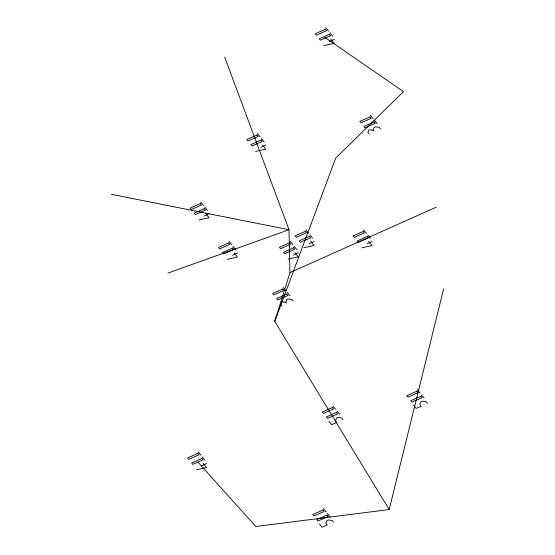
<?xml version="1.0" encoding="UTF-8"?>
<svg xmlns="http://www.w3.org/2000/svg" width="555" height="555" viewBox="0 0 555 555"><rect width="100%" height="100%" fill="white"/><g stroke="black" fill="none" stroke-linecap="round" stroke-linejoin="round"><path stroke-width="0.83" d="M198.086 462.315L255.793 526.508L389.187 509.552L443.625 288.85M389.187 509.552L274.725 321.359L289.946 272.609L289.009 229.714L224.706 57.221M274.725 321.359L335.678 158.14L403.492 91.644L324.626 37.247M286.408 303.134L285.735 302.295L286.928 299.499L288.191 298.937L292.069 299.499L293.415 301.171M373.661 131.042L372.988 130.203L374.174 127.407L375.444 126.845L379.322 127.407L380.668 129.079M289.946 272.609L436.327 207.126M329.24 41.583L334.304 39.343M260.85 147.373L265.921 145.139M204.184 215.93L209.256 213.689M232.517 255.286L237.589 253.045M309.197 243.659L314.269 241.425M293.47 255.071L298.541 252.83M367.126 243.777L372.197 241.536M201.666 465.756L206.731 463.515M168.04 273.039L289.009 229.714L111.375 194.319M323.912 45.635L334.124 43.394L330.766 39.204M255.522 151.432L265.741 149.191L262.376 145.001M198.856 219.981L209.075 217.74L205.711 213.55M227.189 259.338L237.408 257.104L234.043 252.913M303.869 247.717L314.088 245.476L310.724 241.286M288.142 259.123L298.361 256.882L294.996 252.691M361.804 247.828L372.017 245.588L368.652 241.404M196.338 469.808L206.55 467.574L203.192 463.383M372.988 130.203L369.11 129.641L367.916 132.437L369.262 134.116M285.735 302.295L281.857 301.733L280.663 304.528L282.009 306.207M325.868 27.75L328.553 31.101M329.899 32.78L332.591 36.13M370.546 115.391L373.231 118.742M374.576 120.421L377.268 123.772M363.754 229.943L366.446 233.301M367.792 234.973L370.476 238.324M257.478 133.547L260.17 136.898M261.509 138.577L264.201 141.927M305.826 229.832L308.511 233.183M309.856 234.862L312.548 238.213M417.36 389.7L420.052 393.051M421.398 394.73L424.089 398.081M427.489 403.388L426.143 401.709L422.265 401.154L420.995 401.716L419.809 404.512L421.148 406.184L416.083 408.425L413.392 405.074M290.099 241.238L292.783 244.595M294.129 246.267L296.821 249.618M283.293 287.483L285.985 290.834M287.324 292.513L290.015 295.864M200.813 202.096L203.505 205.447M204.844 207.126L207.535 210.477M229.146 241.453L231.837 244.81M233.176 246.482L235.868 249.833M332.91 405.955L335.602 409.306M336.947 410.984L339.639 414.335M343.039 419.642L341.693 417.964L337.815 417.409L336.545 417.971L335.359 420.766L336.698 422.438L331.633 424.679L328.942 421.328M323.447 508.526L326.132 511.877M327.478 513.555L330.17 516.906M333.569 522.213L332.223 520.541L328.345 519.979L327.075 520.541L325.889 523.337L327.235 525.009L322.164 527.25L319.472 523.899M198.288 451.923L200.979 455.28M202.325 456.952L205.01 460.303M325.41 29.255L315.198 33.765L316.343 35.187L326.548 30.685L325.41 29.255M329.441 34.285L319.229 38.794L320.374 40.217L330.586 35.707L329.441 34.285M257.021 135.052L246.808 139.562L247.953 140.984L258.165 136.475L257.021 135.052M261.051 140.082L250.846 144.591L251.984 146.014L262.196 141.504L261.051 140.082M370.088 116.897L359.876 121.406L361.021 122.828L371.226 118.326L370.088 116.897M374.119 121.927L363.913 126.436L365.051 127.858L375.263 123.349L374.119 121.927M200.355 203.602L190.143 208.111L191.288 209.533L201.5 205.031L200.355 203.602M204.386 208.631L194.181 213.141L195.318 214.563L205.53 210.054L204.386 208.631M228.688 242.965L218.476 247.468L219.62 248.897L229.832 244.387L228.688 242.965M232.725 247.995L222.513 252.497L223.651 253.919L233.863 249.417L232.725 247.995M305.368 231.338L295.156 235.847L296.301 237.269L306.506 232.76L305.368 231.338M289.641 242.75L279.429 247.252L280.573 248.682L290.778 244.172L289.641 242.75M309.399 236.368L299.194 240.877L300.331 242.299L310.543 237.79L309.399 236.368M293.671 247.773L283.466 252.282L284.604 253.704L294.816 249.202L293.671 247.773M363.296 231.456L353.091 235.958L354.229 237.387L364.441 232.878L363.296 231.456M367.334 236.486L357.122 240.988L358.266 242.41L368.471 237.908L367.334 236.486M282.835 288.988L272.623 293.498L273.768 294.92L283.98 290.418L282.835 288.988M286.866 294.018L276.661 298.528L277.798 299.95L288.01 295.44L286.866 294.018M197.83 453.435L187.625 457.937L188.762 459.367L198.974 454.857L197.83 453.435M201.867 458.465L191.655 462.967L192.8 464.389L203.005 459.887L201.867 458.465M332.452 407.46L322.247 411.97L323.385 413.392L333.597 408.882L332.452 407.46M336.49 412.49L326.278 416.999L327.422 418.421L337.627 413.912L336.49 412.49M416.902 391.206L406.697 395.715L407.835 397.137L418.047 392.628L416.902 391.206M420.94 396.235L410.728 400.745L411.872 402.167L422.077 397.658L420.94 396.235M322.989 510.038L312.777 514.54L313.922 515.963L324.127 511.46L322.989 510.038M327.02 515.061L316.815 519.57L317.953 520.992L328.165 516.483L327.02 515.061"/></g></svg>
